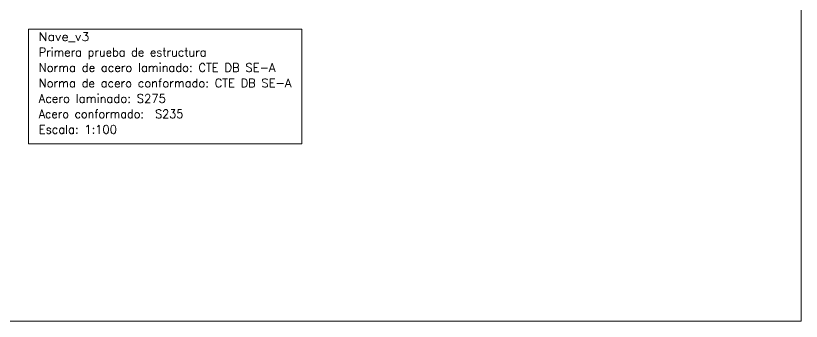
# Model space of a CAD drawing. Header units: millimetres. Extents: x 0 to 149, y -64 to 103.
# Drawn here: x 11.36 to 29.7, y 0 to 7.12 of the extents above; entities that cross this region are included whole.
import ezdxf
from ezdxf.enums import TextEntityAlignment as Align

# ---------------------------------------------------------------- set-up
doc = ezdxf.new("R2010")
doc.units = ezdxf.units.MM
doc.layers.add('RECUAD_LIMITES', color=2, linetype='Continuous', lineweight=0)
doc.layers.add('TABLAS', color=1, linetype='Continuous', lineweight=9)
doc.styles.add('CYPETXT', font='romans__.ttf', dxfattribs={"height": 0.2})

msp = doc.modelspace()

# ---------------------------------------------------------------- linework, layer by layer
at = {"layer": 'RECUAD_LIMITES'}
msp.add_lwpolyline([(0, 0), (29.7, 0), (29.7, 21), (0, 21), (0, 0)], close=True, dxfattribs=at)
at = {"layer": 'TABLAS'}
msp.add_lwpolyline([(11.661, 4.136), (18.039, 4.136), (18.039, 6.806), (11.661, 6.806), (11.661, 4.136)], close=True, dxfattribs=at)

# ---------------------------------------------------------------- texts
at = {"layer": 'TABLAS', "style": 'CYPETXT'}
for s, width, p, p2 in [('Nave_v3', 0.901739, (11.901, 6.531), (13.083, 6.531)), ('Primera prueba de estructura', 0.829206, (11.901, 6.171), (15.819, 6.171)), ('Norma de acero laminado: CTE DB SE-A', 0.827221, (11.901, 5.811), (17.427, 5.811)), ('Norma de acero conformado: CTE DB SE-A', 0.828138, (11.901, 5.451), (17.799, 5.451)), ('Acero laminado: S275', 0.855931, (11.901, 5.091), (14.868, 5.091)), ('Acero conformado:  S235 ', 0.813274, (11.901, 4.731), (15.408, 4.731)), ('Escala: 1:100', 0.854937, (11.901, 4.371), (13.728, 4.371))]:
    msp.add_text(s, height=0.2, dxfattribs=dict(at, width=width)).set_placement(p, p2, align=Align.FIT)

doc.saveas('drawing.dxf')
